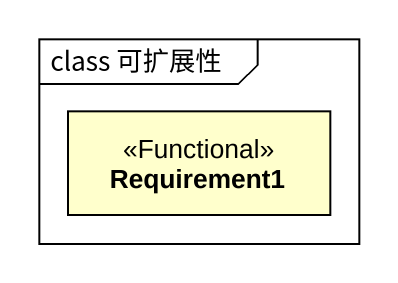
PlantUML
@startuml
mainframe class 可扩展性
hide circle
hide empty members
class Requirement1 <<Functional>>
@enduml
